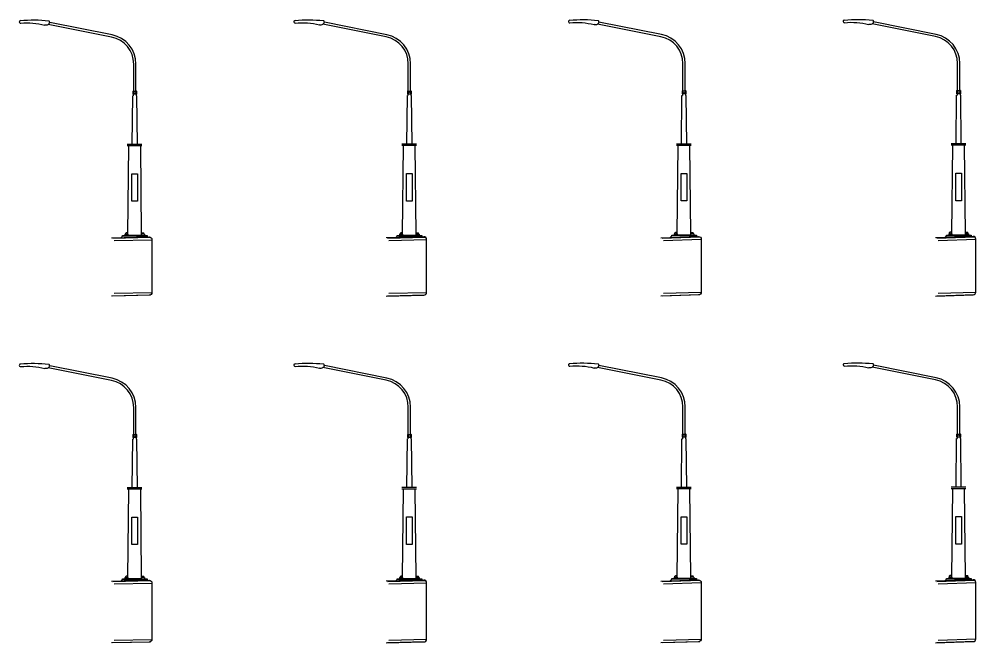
# Model space of a CAD drawing. Header units: metres. Extents: x -13.3 to 43, y -32 to 56.7.
# Drawn here: x 1.32 to 15.26, y 12.63 to 21.72 of the extents above; entities that cross this region are included whole.
import ezdxf

# ---------------------------------------------------------------- set-up
doc = ezdxf.new("R2010")
doc.units = ezdxf.units.M
doc.header["$MEASUREMENT"] = 0
doc.layers.add('AII_M_pomoc', color=30, linetype='Continuous', plot=False)
doc.layers.add('AII_M_wyposażenie', color=8, linetype='Continuous')

# ---------------------------------------------------------------- blocks, each defined once
blk = doc.blocks.new('Latarnia_0.85_2')
at = {"layer": 'AII_M_wyposażenie', "color": 0, "linetype": 'ByBlock', "lineweight": -2, "ltscale": 5, "extrusion": (0, 0, -1)}
for p, q in [((0.003, 2.921), (-0.92, 3.105)), ((0.01, 2.953), (-0.899, 3.135)), ((0.324, 2.143), (0.324, 2.529)), ((0.357, 2.142), (0.357, 2.529)), ((0.315, 2.133), (0.324, 2.143)), ((0.365, 2.133), (0.357, 2.142))]:
    blk.add_line(p, q, dxfattribs=at)
at = {"layer": 'AII_M_wyposażenie', "color": 0, "linetype": 'ByBlock', "lineweight": -2, "ltscale": 5}
for p, q in [((0.303, 1.357), (0.31, 2.066)), ((0.31, 2.066), (0.319, 2.066)), ((0.319, 2.088), (0.319, 2.066)), ((0.362, 2.088), (0.362, 2.066)), ((0.362, 2.066), (0.371, 2.066)), ((0.378, 1.357), (0.371, 2.066)), ((0.24, 0.05), (0.255, 1.338)), ((0.44, 0.05), (0.426, 1.338)), ((0.438, 0.03), (0.242, 0.03))]:
    blk.add_line(p, q, dxfattribs=at)
at = {"layer": 'AII_M_wyposażenie', "color": 0, "linetype": 'ByBlock', "lineweight": -2, "ltscale": 0.2}
for p, q in [((0.445, 1.357), (0.23, 1.357)), ((0.445, 1.338), (0.23, 1.338))]:
    blk.add_line(p, q, dxfattribs=at)
at = {"layer": 'AII_M_wyposażenie', "color": 0, "linetype": 'ByBlock', "lineweight": -2}
for p, q in [((0.245, 0.034), (0.195, 0.034)), ((0.195, 0.03), (0.195, 0.034)), ((0.197, 0.05), (0.197, 0.034)), ((0.197, 0.05), (0.243, 0.05)), ((0.213, 0.071), (0.208, 0.066)), ((0.208, 0.05), (0.208, 0.066)), ((0.227, 0.071), (0.213, 0.071)), ((0.232, 0.066), (0.227, 0.071)), ((0.232, 0.05), (0.232, 0.066)), ((0.243, 0.034), (0.243, 0.05)), ((0.245, 0.03), (0.245, 0.034)), ((0.435, 0.03), (0.435, 0.034)), ((0.435, 0.034), (0.485, 0.034)), ((0.437, 0.034), (0.437, 0.05)), ((0.483, 0.05), (0.437, 0.05)), ((0.448, 0.066), (0.453, 0.071)), ((0.448, 0.05), (0.448, 0.066)), ((0.453, 0.071), (0.467, 0.071)), ((0.467, 0.071), (0.472, 0.066)), ((0.472, 0.05), (0.472, 0.066)), ((0.483, 0.05), (0.483, 0.034)), ((0.485, 0.03), (0.485, 0.034))]:
    blk.add_line(p, q, dxfattribs=at)
blk.add_lwpolyline([(0, 0), (0.55, 0.011, -0.414214), (0.59, -0.029), (0.59, -0.799, -0.414214), (0.55, -0.839), (0, -0.85)], format="xyb", dxfattribs=at)
for points in [[(0.02, -0.005), (0.57, 0.006)], [(0.16, 0.02), (0.142, 0.003)], [(0.52, 0.02), (0.53, 0.011)], [(0.04, -0.04), (0.59, -0.029)], [(0.02, -0.845), (0.57, -0.834)]]:
    blk.add_lwpolyline(points, dxfattribs=at)
blk.add_lwpolyline([(0.16, 0.03), (0.52, 0.03), (0.52, 0.02), (0.16, 0.02)], close=True, dxfattribs=at)
at = {"layer": 'AII_M_wyposażenie', "color": 0, "linetype": 'ByBlock', "lineweight": -2, "elevation": 0}
blk.add_lwpolyline([(0.04, -0.81), (0.59, -0.799)], dxfattribs=at)
at = {"layer": 'AII_M_wyposażenie', "color": 0, "linetype": 'ByBlock', "lineweight": -2, "ltscale": 5}
for centre in [(0.324, 2.11), (0.356, 2.11)]:
    blk.add_circle(centre, 0.00534, dxfattribs=at)
for centre, radius, start, end in [((-1.324, 3.142), 0.0185, 95.8276, 277.0544), ((-0.918, 3.14), 0.0193, 343.5823, 72.9825), ((-0.075, 2.529), 0.432, 0, 78.6901), ((-0.075, 2.529), 0.399, 0, 78.6901)]:
    blk.add_arc(centre, radius, start, end, dxfattribs=at)
at = {"layer": 'AII_M_wyposażenie', "color": 0, "linetype": 'ByBlock', "lineweight": -2, "ltscale": 5, "extrusion": (0, 0, -1)}
for centre, radius, start, end in [((1.128, 1.208), 1.963, 84.2073, 96.3257), ((1.221, 2.128), 1, 84.2065, 104.45), ((0.953, 3.151), 0.0567, 196.5854, 288.7065)]:
    blk.add_arc(centre, radius, start, end, dxfattribs=at)
at = {"layer": 'AII_M_wyposażenie', "color": 0, "linetype": 'ByBlock', "lineweight": -2, "ltscale": 5}
for points in [[(0.315, 2.133), (0.365, 2.133), (0.365, 2.088), (0.315, 2.088)], [(0.297, 0.93), (0.382, 0.93), (0.382, 0.53), (0.297, 0.53)]]:
    blk.add_3dface(points, dxfattribs=at)
blk = doc.blocks.new('Latarnia_0.85_2.5')
at = {"layer": 'AII_M_wyposażenie', "color": 0, "linetype": 'ByBlock', "lineweight": -2, "ltscale": 5, "extrusion": (0, 0, -1)}
for p, q in [((0.003, 2.923), (-0.92, 3.108)), ((0.01, 2.956), (-0.899, 3.137)), ((0.324, 2.146), (0.324, 2.532)), ((0.357, 2.144), (0.357, 2.532)), ((0.315, 2.135), (0.324, 2.146)), ((0.365, 2.135), (0.357, 2.144))]:
    blk.add_line(p, q, dxfattribs=at)
at = {"layer": 'AII_M_wyposażenie', "color": 0, "linetype": 'ByBlock', "lineweight": -2, "ltscale": 5}
for p, q in [((0.319, 2.091), (0.319, 2.069)), ((0.362, 2.091), (0.362, 2.069)), ((0.303, 1.36), (0.31, 2.069)), ((0.31, 2.069), (0.319, 2.069)), ((0.362, 2.069), (0.371, 2.069)), ((0.378, 1.36), (0.371, 2.069)), ((0.24, 0.053), (0.255, 1.34)), ((0.44, 0.053), (0.426, 1.34)), ((0.438, 0.033), (0.242, 0.033))]:
    blk.add_line(p, q, dxfattribs=at)
at = {"layer": 'AII_M_wyposażenie', "color": 0, "linetype": 'ByBlock', "lineweight": -2, "ltscale": 0.2}
for p, q in [((0.445, 1.36), (0.23, 1.36)), ((0.445, 1.34), (0.23, 1.34))]:
    blk.add_line(p, q, dxfattribs=at)
at = {"layer": 'AII_M_wyposażenie', "color": 0, "linetype": 'ByBlock', "lineweight": -2}
for p, q in [((0.245, 0.036), (0.195, 0.036)), ((0.195, 0.033), (0.195, 0.036)), ((0.197, 0.053), (0.197, 0.036)), ((0.197, 0.053), (0.243, 0.053)), ((0.213, 0.073), (0.208, 0.068)), ((0.208, 0.053), (0.208, 0.068)), ((0.227, 0.073), (0.213, 0.073)), ((0.232, 0.068), (0.227, 0.073)), ((0.232, 0.053), (0.232, 0.068)), ((0.243, 0.036), (0.243, 0.053)), ((0.245, 0.033), (0.245, 0.036)), ((0.435, 0.033), (0.435, 0.036)), ((0.435, 0.036), (0.485, 0.036)), ((0.437, 0.036), (0.437, 0.053)), ((0.483, 0.053), (0.437, 0.053)), ((0.448, 0.068), (0.453, 0.073)), ((0.448, 0.053), (0.448, 0.068)), ((0.453, 0.073), (0.467, 0.073)), ((0.467, 0.073), (0.472, 0.068)), ((0.472, 0.053), (0.472, 0.068)), ((0.483, 0.053), (0.483, 0.036)), ((0.485, 0.033), (0.485, 0.036))]:
    blk.add_line(p, q, dxfattribs=at)
blk.add_lwpolyline([(0, -0.85), (0.55, -0.836, 0.414214), (0.59, -0.796), (0.59, -0.026, 0.414214), (0.55, 0.014), (0, 0)], format="xyb", dxfattribs=at)
for points in [[(0.02, -0.005), (0.57, 0.008)], [(0.16, 0.023), (0.141, 0.004)], [(0.52, 0.023), (0.53, 0.013)], [(0.04, -0.04), (0.59, -0.026)], [(0.02, -0.845), (0.57, -0.831)]]:
    blk.add_lwpolyline(points, dxfattribs=at)
blk.add_lwpolyline([(0.16, 0.033), (0.52, 0.033), (0.52, 0.023), (0.16, 0.023)], close=True, dxfattribs=at)
at = {"layer": 'AII_M_wyposażenie', "color": 0, "linetype": 'ByBlock', "lineweight": -2, "elevation": 0}
blk.add_lwpolyline([(0.04, -0.81), (0.59, -0.796)], dxfattribs=at)
at = {"layer": 'AII_M_wyposażenie', "color": 0, "linetype": 'ByBlock', "lineweight": -2, "ltscale": 5}
for centre in [(0.324, 2.113), (0.356, 2.113)]:
    blk.add_circle(centre, 0.00534, dxfattribs=at)
for centre, radius, start, end in [((-1.324, 3.145), 0.0185, 95.8276, 277.0544), ((-0.918, 3.143), 0.0193, 343.5823, 72.9825), ((-0.075, 2.532), 0.432, 0, 78.6901), ((-0.075, 2.532), 0.399, 0, 78.6901)]:
    blk.add_arc(centre, radius, start, end, dxfattribs=at)
at = {"layer": 'AII_M_wyposażenie', "color": 0, "linetype": 'ByBlock', "lineweight": -2, "ltscale": 5, "extrusion": (0, 0, -1)}
for centre, radius, start, end in [((1.128, 1.21), 1.963, 84.2073, 96.3257), ((1.221, 2.131), 1, 84.2065, 104.45), ((0.953, 3.153), 0.0567, 196.5854, 288.7065)]:
    blk.add_arc(centre, radius, start, end, dxfattribs=at)
at = {"layer": 'AII_M_wyposażenie', "color": 0, "linetype": 'ByBlock', "lineweight": -2, "ltscale": 5}
for points in [[(0.315, 2.135), (0.365, 2.135), (0.365, 2.091), (0.315, 2.091)], [(0.297, 0.933), (0.382, 0.933), (0.382, 0.533), (0.297, 0.533)]]:
    blk.add_3dface(points, dxfattribs=at)
blk = doc.blocks.new('Latarnia_0.85_3')
at = {"layer": 'AII_M_wyposażenie', "color": 0, "linetype": 'ByBlock', "lineweight": -2, "ltscale": 5, "extrusion": (0, 0, -1)}
for p, q in [((0.003, 2.926), (-0.92, 3.11)), ((0.01, 2.958), (-0.899, 3.14)), ((0.324, 2.148), (0.324, 2.535)), ((0.357, 2.147), (0.357, 2.535)), ((0.315, 2.138), (0.324, 2.148)), ((0.365, 2.138), (0.357, 2.147))]:
    blk.add_line(p, q, dxfattribs=at)
at = {"layer": 'AII_M_wyposażenie', "color": 0, "linetype": 'ByBlock', "lineweight": -2, "ltscale": 5}
for p, q in [((0.319, 2.093), (0.319, 2.072)), ((0.362, 2.093), (0.362, 2.072)), ((0.303, 1.362), (0.31, 2.072)), ((0.31, 2.072), (0.319, 2.072)), ((0.362, 2.072), (0.371, 2.072)), ((0.378, 1.362), (0.371, 2.072)), ((0.24, 0.055), (0.255, 1.343)), ((0.44, 0.055), (0.426, 1.343)), ((0.438, 0.036), (0.242, 0.036))]:
    blk.add_line(p, q, dxfattribs=at)
at = {"layer": 'AII_M_wyposażenie', "color": 0, "linetype": 'ByBlock', "lineweight": -2, "ltscale": 0.2}
for p, q in [((0.445, 1.362), (0.23, 1.362)), ((0.445, 1.343), (0.23, 1.343))]:
    blk.add_line(p, q, dxfattribs=at)
at = {"layer": 'AII_M_wyposażenie', "color": 0, "linetype": 'ByBlock', "lineweight": -2}
for p, q in [((0.245, 0.039), (0.195, 0.039)), ((0.195, 0.036), (0.195, 0.039)), ((0.197, 0.055), (0.197, 0.039)), ((0.197, 0.055), (0.243, 0.055)), ((0.213, 0.076), (0.208, 0.071)), ((0.208, 0.055), (0.208, 0.071)), ((0.227, 0.076), (0.213, 0.076)), ((0.232, 0.071), (0.227, 0.076)), ((0.232, 0.055), (0.232, 0.071)), ((0.243, 0.039), (0.243, 0.055)), ((0.245, 0.036), (0.245, 0.039)), ((0.435, 0.036), (0.435, 0.039)), ((0.435, 0.039), (0.485, 0.039)), ((0.437, 0.039), (0.437, 0.055)), ((0.483, 0.055), (0.437, 0.055)), ((0.448, 0.071), (0.453, 0.076)), ((0.448, 0.055), (0.448, 0.071)), ((0.453, 0.076), (0.467, 0.076)), ((0.467, 0.076), (0.472, 0.071)), ((0.472, 0.055), (0.472, 0.071)), ((0.483, 0.055), (0.483, 0.039)), ((0.485, 0.036), (0.485, 0.039))]:
    blk.add_line(p, q, dxfattribs=at)
blk.add_lwpolyline([(0, 0), (0.55, 0.017, -0.414214), (0.59, -0.023), (0.59, -0.793, -0.414214), (0.55, -0.833), (0, -0.85)], format="xyb", dxfattribs=at)
for points in [[(0.02, -0.005), (0.57, 0.011)], [(0.16, 0.026), (0.139, 0.004)], [(0.52, 0.026), (0.53, 0.016)], [(0.04, -0.04), (0.59, -0.023)], [(0.02, -0.845), (0.57, -0.828)]]:
    blk.add_lwpolyline(points, dxfattribs=at)
blk.add_lwpolyline([(0.16, 0.036), (0.52, 0.036), (0.52, 0.026), (0.16, 0.026)], close=True, dxfattribs=at)
at = {"layer": 'AII_M_wyposażenie', "color": 0, "linetype": 'ByBlock', "lineweight": -2, "elevation": 0}
blk.add_lwpolyline([(0.04, -0.81), (0.59, -0.794)], dxfattribs=at)
at = {"layer": 'AII_M_wyposażenie', "color": 0, "linetype": 'ByBlock', "lineweight": -2, "ltscale": 5}
for centre in [(0.324, 2.116), (0.356, 2.116)]:
    blk.add_circle(centre, 0.00534, dxfattribs=at)
for centre, radius, start, end in [((-1.324, 3.147), 0.0185, 95.8276, 277.0544), ((-0.918, 3.145), 0.0193, 343.5823, 72.9825), ((-0.075, 2.535), 0.432, 0, 78.6901), ((-0.075, 2.535), 0.399, 0, 78.6901)]:
    blk.add_arc(centre, radius, start, end, dxfattribs=at)
at = {"layer": 'AII_M_wyposażenie', "color": 0, "linetype": 'ByBlock', "lineweight": -2, "ltscale": 5, "extrusion": (0, 0, -1)}
for centre, radius, start, end in [((1.128, 1.213), 1.963, 84.2073, 96.3257), ((1.221, 2.134), 1, 84.2065, 104.45), ((0.953, 3.156), 0.0567, 196.5854, 288.7065)]:
    blk.add_arc(centre, radius, start, end, dxfattribs=at)
at = {"layer": 'AII_M_wyposażenie', "color": 0, "linetype": 'ByBlock', "lineweight": -2, "ltscale": 5}
for points in [[(0.315, 2.138), (0.365, 2.138), (0.365, 2.093), (0.315, 2.093)], [(0.297, 0.936), (0.382, 0.936), (0.382, 0.536), (0.297, 0.536)]]:
    blk.add_3dface(points, dxfattribs=at)
blk = doc.blocks.new('Latarnia_0.85_3.5')
at = {"layer": 'AII_M_wyposażenie', "color": 0, "linetype": 'ByBlock', "lineweight": -2, "ltscale": 5, "extrusion": (0, 0, -1)}
for p, q in [((0.003, 2.928), (-0.92, 3.113)), ((0.01, 2.961), (-0.899, 3.142)), ((0.324, 2.151), (0.324, 2.537)), ((0.357, 2.15), (0.357, 2.537)), ((0.315, 2.141), (0.324, 2.151)), ((0.365, 2.141), (0.357, 2.15))]:
    blk.add_line(p, q, dxfattribs=at)
at = {"layer": 'AII_M_wyposażenie', "color": 0, "linetype": 'ByBlock', "lineweight": -2, "ltscale": 5}
for p, q in [((0.319, 2.096), (0.319, 2.074)), ((0.362, 2.096), (0.362, 2.074)), ((0.303, 1.365), (0.31, 2.074)), ((0.31, 2.074), (0.319, 2.074)), ((0.362, 2.074), (0.371, 2.074)), ((0.378, 1.365), (0.371, 2.074)), ((0.24, 0.058), (0.255, 1.345)), ((0.44, 0.058), (0.426, 1.345)), ((0.438, 0.038), (0.242, 0.038))]:
    blk.add_line(p, q, dxfattribs=at)
at = {"layer": 'AII_M_wyposażenie', "color": 0, "linetype": 'ByBlock', "lineweight": -2, "ltscale": 0.2}
for p, q in [((0.445, 1.365), (0.23, 1.365)), ((0.445, 1.345), (0.23, 1.345))]:
    blk.add_line(p, q, dxfattribs=at)
at = {"layer": 'AII_M_wyposażenie', "color": 0, "linetype": 'ByBlock', "lineweight": -2}
for p, q in [((0.245, 0.042), (0.195, 0.042)), ((0.195, 0.038), (0.195, 0.042)), ((0.197, 0.058), (0.197, 0.042)), ((0.197, 0.058), (0.243, 0.058)), ((0.213, 0.079), (0.208, 0.074)), ((0.208, 0.058), (0.208, 0.074)), ((0.227, 0.079), (0.213, 0.079)), ((0.232, 0.074), (0.227, 0.079)), ((0.232, 0.058), (0.232, 0.074)), ((0.243, 0.042), (0.243, 0.058)), ((0.245, 0.038), (0.245, 0.042)), ((0.435, 0.038), (0.435, 0.042)), ((0.435, 0.042), (0.485, 0.042)), ((0.437, 0.042), (0.437, 0.058)), ((0.483, 0.058), (0.437, 0.058)), ((0.448, 0.074), (0.453, 0.079)), ((0.448, 0.058), (0.448, 0.074)), ((0.453, 0.079), (0.467, 0.079)), ((0.467, 0.079), (0.472, 0.074)), ((0.472, 0.058), (0.472, 0.074)), ((0.483, 0.058), (0.483, 0.042)), ((0.485, 0.038), (0.485, 0.042))]:
    blk.add_line(p, q, dxfattribs=at)
blk.add_lwpolyline([(0, -0.85), (0.55, -0.831, 0.414214), (0.59, -0.791), (0.59, -0.021, 0.414214), (0.55, 0.019), (0, 0)], format="xyb", dxfattribs=at)
for points in [[(0.02, -0.005), (0.57, 0.014)], [(0.16, 0.028), (0.137, 0.005)], [(0.52, 0.028), (0.53, 0.019)], [(0.04, -0.04), (0.59, -0.021)], [(0.02, -0.845), (0.57, -0.825)]]:
    blk.add_lwpolyline(points, dxfattribs=at)
blk.add_lwpolyline([(0.16, 0.038), (0.52, 0.038), (0.52, 0.028), (0.16, 0.028)], close=True, dxfattribs=at)
at = {"layer": 'AII_M_wyposażenie', "color": 0, "linetype": 'ByBlock', "lineweight": -2, "elevation": 0}
blk.add_lwpolyline([(0.04, -0.81), (0.59, -0.791)], dxfattribs=at)
at = {"layer": 'AII_M_wyposażenie', "color": 0, "linetype": 'ByBlock', "lineweight": -2, "ltscale": 5}
for centre in [(0.324, 2.118), (0.356, 2.118)]:
    blk.add_circle(centre, 0.00534, dxfattribs=at)
for centre, radius, start, end in [((-1.324, 3.15), 0.0185, 95.8276, 277.0544), ((-0.918, 3.148), 0.0193, 343.5823, 72.9825), ((-0.075, 2.537), 0.399, 0, 78.6901), ((-0.075, 2.537), 0.432, 0, 78.6901)]:
    blk.add_arc(centre, radius, start, end, dxfattribs=at)
at = {"layer": 'AII_M_wyposażenie', "color": 0, "linetype": 'ByBlock', "lineweight": -2, "ltscale": 5, "extrusion": (0, 0, -1)}
for centre, radius, start, end in [((1.128, 1.215), 1.963, 84.2073, 96.3257), ((1.221, 2.136), 1, 84.2065, 104.45), ((0.953, 3.159), 0.0567, 196.5854, 288.7065)]:
    blk.add_arc(centre, radius, start, end, dxfattribs=at)
at = {"layer": 'AII_M_wyposażenie', "color": 0, "linetype": 'ByBlock', "lineweight": -2, "ltscale": 5}
for points in [[(0.315, 2.141), (0.365, 2.141), (0.365, 2.096), (0.315, 2.096)], [(0.297, 0.938), (0.382, 0.938), (0.382, 0.538), (0.297, 0.538)]]:
    blk.add_3dface(points, dxfattribs=at)
blk = doc.blocks.new('Latarnia_0.9_2')
at = {"layer": 'AII_M_wyposażenie', "color": 0, "linetype": 'ByBlock', "lineweight": -2, "ltscale": 5, "extrusion": (0, 0, -1)}
for p, q in [((0.003, 2.921), (-0.92, 3.105)), ((0.01, 2.953), (-0.899, 3.135)), ((0.324, 2.143), (0.324, 2.529)), ((0.357, 2.142), (0.357, 2.529)), ((0.315, 2.133), (0.324, 2.143)), ((0.365, 2.133), (0.357, 2.142))]:
    blk.add_line(p, q, dxfattribs=at)
at = {"layer": 'AII_M_wyposażenie', "color": 0, "linetype": 'ByBlock', "lineweight": -2, "ltscale": 5}
for p, q in [((0.303, 1.357), (0.31, 2.066)), ((0.31, 2.066), (0.319, 2.066)), ((0.319, 2.088), (0.319, 2.066)), ((0.362, 2.088), (0.362, 2.066)), ((0.362, 2.066), (0.371, 2.066)), ((0.378, 1.357), (0.371, 2.066)), ((0.24, 0.05), (0.255, 1.338)), ((0.44, 0.05), (0.426, 1.338)), ((0.438, 0.03), (0.242, 0.03))]:
    blk.add_line(p, q, dxfattribs=at)
at = {"layer": 'AII_M_wyposażenie', "color": 0, "linetype": 'ByBlock', "lineweight": -2, "ltscale": 0.2}
for p, q in [((0.445, 1.357), (0.23, 1.357)), ((0.445, 1.338), (0.23, 1.338))]:
    blk.add_line(p, q, dxfattribs=at)
at = {"layer": 'AII_M_wyposażenie', "color": 0, "linetype": 'ByBlock', "lineweight": -2}
for p, q in [((0.245, 0.034), (0.195, 0.034)), ((0.195, 0.03), (0.195, 0.034)), ((0.197, 0.05), (0.197, 0.034)), ((0.197, 0.05), (0.243, 0.05)), ((0.213, 0.071), (0.208, 0.066)), ((0.208, 0.05), (0.208, 0.066)), ((0.227, 0.071), (0.213, 0.071)), ((0.232, 0.066), (0.227, 0.071)), ((0.232, 0.05), (0.232, 0.066)), ((0.243, 0.034), (0.243, 0.05)), ((0.245, 0.03), (0.245, 0.034)), ((0.435, 0.03), (0.435, 0.034)), ((0.435, 0.034), (0.485, 0.034)), ((0.437, 0.034), (0.437, 0.05)), ((0.483, 0.05), (0.437, 0.05)), ((0.448, 0.066), (0.453, 0.071)), ((0.448, 0.05), (0.448, 0.066)), ((0.453, 0.071), (0.467, 0.071)), ((0.467, 0.071), (0.472, 0.066)), ((0.472, 0.05), (0.472, 0.066)), ((0.483, 0.05), (0.483, 0.034)), ((0.485, 0.03), (0.485, 0.034))]:
    blk.add_line(p, q, dxfattribs=at)
blk.add_lwpolyline([(0, 0), (0.55, 0.011, -0.414214), (0.59, -0.029), (0.59, -0.849, -0.414214), (0.55, -0.889), (0, -0.9)], format="xyb", dxfattribs=at)
for points in [[(0.02, -0.005), (0.57, 0.006)], [(0.16, 0.02), (0.142, 0.003)], [(0.52, 0.02), (0.53, 0.011)], [(0.04, -0.04), (0.59, -0.029)], [(0.02, -0.895), (0.57, -0.884)]]:
    blk.add_lwpolyline(points, dxfattribs=at)
blk.add_lwpolyline([(0.16, 0.03), (0.52, 0.03), (0.52, 0.02), (0.16, 0.02)], close=True, dxfattribs=at)
at = {"layer": 'AII_M_wyposażenie', "color": 0, "linetype": 'ByBlock', "lineweight": -2, "elevation": 0}
blk.add_lwpolyline([(0.04, -0.86), (0.59, -0.849)], dxfattribs=at)
at = {"layer": 'AII_M_wyposażenie', "color": 0, "linetype": 'ByBlock', "lineweight": -2, "ltscale": 5}
for centre in [(0.324, 2.11), (0.356, 2.11)]:
    blk.add_circle(centre, 0.00534, dxfattribs=at)
for centre, radius, start, end in [((-1.324, 3.142), 0.0185, 95.8276, 277.0544), ((-0.918, 3.14), 0.0193, 343.5823, 72.9825), ((-0.075, 2.529), 0.432, 0, 78.6901), ((-0.075, 2.529), 0.399, 0, 78.6901)]:
    blk.add_arc(centre, radius, start, end, dxfattribs=at)
at = {"layer": 'AII_M_wyposażenie', "color": 0, "linetype": 'ByBlock', "lineweight": -2, "ltscale": 5, "extrusion": (0, 0, -1)}
for centre, radius, start, end in [((1.128, 1.208), 1.963, 84.2073, 96.3257), ((1.221, 2.128), 1, 84.2065, 104.45), ((0.953, 3.151), 0.0567, 196.5854, 288.7065)]:
    blk.add_arc(centre, radius, start, end, dxfattribs=at)
at = {"layer": 'AII_M_wyposażenie', "color": 0, "linetype": 'ByBlock', "lineweight": -2, "ltscale": 5}
for points in [[(0.315, 2.133), (0.365, 2.133), (0.365, 2.088), (0.315, 2.088)], [(0.297, 0.93), (0.382, 0.93), (0.382, 0.53), (0.297, 0.53)]]:
    blk.add_3dface(points, dxfattribs=at)
blk = doc.blocks.new('Latarnia_0.9_2.5')
at = {"layer": 'AII_M_wyposażenie', "color": 0, "linetype": 'ByBlock', "lineweight": -2, "ltscale": 5, "extrusion": (0, 0, -1)}
for p, q in [((0.003, 2.923), (-0.92, 3.108)), ((0.01, 2.956), (-0.899, 3.137)), ((0.324, 2.146), (0.324, 2.532)), ((0.357, 2.144), (0.357, 2.532)), ((0.315, 2.135), (0.324, 2.146)), ((0.365, 2.135), (0.357, 2.144))]:
    blk.add_line(p, q, dxfattribs=at)
at = {"layer": 'AII_M_wyposażenie', "color": 0, "linetype": 'ByBlock', "lineweight": -2, "ltscale": 5}
for p, q in [((0.319, 2.091), (0.319, 2.069)), ((0.362, 2.091), (0.362, 2.069)), ((0.303, 1.36), (0.31, 2.069)), ((0.31, 2.069), (0.319, 2.069)), ((0.362, 2.069), (0.371, 2.069)), ((0.378, 1.36), (0.371, 2.069)), ((0.24, 0.053), (0.255, 1.34)), ((0.44, 0.053), (0.426, 1.34)), ((0.438, 0.033), (0.242, 0.033))]:
    blk.add_line(p, q, dxfattribs=at)
at = {"layer": 'AII_M_wyposażenie', "color": 0, "linetype": 'ByBlock', "lineweight": -2, "ltscale": 0.2}
for p, q in [((0.445, 1.36), (0.23, 1.36)), ((0.445, 1.34), (0.23, 1.34))]:
    blk.add_line(p, q, dxfattribs=at)
at = {"layer": 'AII_M_wyposażenie', "color": 0, "linetype": 'ByBlock', "lineweight": -2}
for p, q in [((0.245, 0.036), (0.195, 0.036)), ((0.195, 0.033), (0.195, 0.036)), ((0.197, 0.053), (0.197, 0.036)), ((0.197, 0.053), (0.243, 0.053)), ((0.213, 0.073), (0.208, 0.068)), ((0.208, 0.053), (0.208, 0.068)), ((0.227, 0.073), (0.213, 0.073)), ((0.232, 0.068), (0.227, 0.073)), ((0.232, 0.053), (0.232, 0.068)), ((0.243, 0.036), (0.243, 0.053)), ((0.245, 0.033), (0.245, 0.036)), ((0.435, 0.033), (0.435, 0.036)), ((0.435, 0.036), (0.485, 0.036)), ((0.437, 0.036), (0.437, 0.053)), ((0.483, 0.053), (0.437, 0.053)), ((0.448, 0.068), (0.453, 0.073)), ((0.448, 0.053), (0.448, 0.068)), ((0.453, 0.073), (0.467, 0.073)), ((0.467, 0.073), (0.472, 0.068)), ((0.472, 0.053), (0.472, 0.068)), ((0.483, 0.053), (0.483, 0.036)), ((0.485, 0.033), (0.485, 0.036))]:
    blk.add_line(p, q, dxfattribs=at)
blk.add_lwpolyline([(0, -0.9), (0.55, -0.886, 0.414214), (0.59, -0.846), (0.59, -0.026, 0.414214), (0.55, 0.014), (0, 0)], format="xyb", dxfattribs=at)
for points in [[(0.02, -0.005), (0.57, 0.008)], [(0.16, 0.023), (0.141, 0.004)], [(0.52, 0.023), (0.53, 0.013)], [(0.04, -0.04), (0.59, -0.026)], [(0.02, -0.895), (0.57, -0.881)]]:
    blk.add_lwpolyline(points, dxfattribs=at)
blk.add_lwpolyline([(0.16, 0.033), (0.52, 0.033), (0.52, 0.023), (0.16, 0.023)], close=True, dxfattribs=at)
at = {"layer": 'AII_M_wyposażenie', "color": 0, "linetype": 'ByBlock', "lineweight": -2, "elevation": 0}
blk.add_lwpolyline([(0.04, -0.86), (0.59, -0.846)], dxfattribs=at)
at = {"layer": 'AII_M_wyposażenie', "color": 0, "linetype": 'ByBlock', "lineweight": -2, "ltscale": 5}
for centre in [(0.324, 2.113), (0.356, 2.113)]:
    blk.add_circle(centre, 0.00534, dxfattribs=at)
for centre, radius, start, end in [((-1.324, 3.145), 0.0185, 95.8276, 277.0544), ((-0.918, 3.143), 0.0193, 343.5823, 72.9825), ((-0.075, 2.532), 0.432, 0, 78.6901), ((-0.075, 2.532), 0.399, 0, 78.6901)]:
    blk.add_arc(centre, radius, start, end, dxfattribs=at)
at = {"layer": 'AII_M_wyposażenie', "color": 0, "linetype": 'ByBlock', "lineweight": -2, "ltscale": 5, "extrusion": (0, 0, -1)}
for centre, radius, start, end in [((1.128, 1.21), 1.963, 84.2073, 96.3257), ((1.221, 2.131), 1, 84.2065, 104.45), ((0.953, 3.153), 0.0567, 196.5854, 288.7065)]:
    blk.add_arc(centre, radius, start, end, dxfattribs=at)
at = {"layer": 'AII_M_wyposażenie', "color": 0, "linetype": 'ByBlock', "lineweight": -2, "ltscale": 5}
for points in [[(0.315, 2.135), (0.365, 2.135), (0.365, 2.091), (0.315, 2.091)], [(0.297, 0.933), (0.382, 0.933), (0.382, 0.533), (0.297, 0.533)]]:
    blk.add_3dface(points, dxfattribs=at)
blk = doc.blocks.new('Latarnia_0.9_3')
at = {"layer": 'AII_M_wyposażenie', "color": 0, "linetype": 'ByBlock', "lineweight": -2, "ltscale": 5, "extrusion": (0, 0, -1)}
for p, q in [((0.003, 2.926), (-0.92, 3.11)), ((0.01, 2.958), (-0.899, 3.14)), ((0.324, 2.148), (0.324, 2.535)), ((0.357, 2.147), (0.357, 2.535)), ((0.315, 2.138), (0.324, 2.148)), ((0.365, 2.138), (0.357, 2.147))]:
    blk.add_line(p, q, dxfattribs=at)
at = {"layer": 'AII_M_wyposażenie', "color": 0, "linetype": 'ByBlock', "lineweight": -2, "ltscale": 5}
for p, q in [((0.319, 2.093), (0.319, 2.072)), ((0.362, 2.093), (0.362, 2.072)), ((0.303, 1.362), (0.31, 2.072)), ((0.31, 2.072), (0.319, 2.072)), ((0.362, 2.072), (0.371, 2.072)), ((0.378, 1.362), (0.371, 2.072)), ((0.24, 0.055), (0.255, 1.343)), ((0.44, 0.055), (0.426, 1.343)), ((0.438, 0.036), (0.242, 0.036))]:
    blk.add_line(p, q, dxfattribs=at)
at = {"layer": 'AII_M_wyposażenie', "color": 0, "linetype": 'ByBlock', "lineweight": -2, "ltscale": 0.2}
for p, q in [((0.445, 1.362), (0.23, 1.362)), ((0.445, 1.343), (0.23, 1.343))]:
    blk.add_line(p, q, dxfattribs=at)
at = {"layer": 'AII_M_wyposażenie', "color": 0, "linetype": 'ByBlock', "lineweight": -2}
for p, q in [((0.245, 0.039), (0.195, 0.039)), ((0.195, 0.036), (0.195, 0.039)), ((0.197, 0.055), (0.197, 0.039)), ((0.197, 0.055), (0.243, 0.055)), ((0.213, 0.076), (0.208, 0.071)), ((0.208, 0.055), (0.208, 0.071)), ((0.227, 0.076), (0.213, 0.076)), ((0.232, 0.071), (0.227, 0.076)), ((0.232, 0.055), (0.232, 0.071)), ((0.243, 0.039), (0.243, 0.055)), ((0.245, 0.036), (0.245, 0.039)), ((0.435, 0.036), (0.435, 0.039)), ((0.435, 0.039), (0.485, 0.039)), ((0.437, 0.039), (0.437, 0.055)), ((0.483, 0.055), (0.437, 0.055)), ((0.448, 0.071), (0.453, 0.076)), ((0.448, 0.055), (0.448, 0.071)), ((0.453, 0.076), (0.467, 0.076)), ((0.467, 0.076), (0.472, 0.071)), ((0.472, 0.055), (0.472, 0.071)), ((0.483, 0.055), (0.483, 0.039)), ((0.485, 0.036), (0.485, 0.039))]:
    blk.add_line(p, q, dxfattribs=at)
blk.add_lwpolyline([(0, 0), (0.55, 0.017, -0.414214), (0.59, -0.023), (0.59, -0.843, -0.414214), (0.55, -0.883), (0, -0.9)], format="xyb", dxfattribs=at)
for points in [[(0.02, -0.005), (0.57, 0.011)], [(0.16, 0.026), (0.139, 0.004)], [(0.52, 0.026), (0.53, 0.016)], [(0.04, -0.04), (0.59, -0.023)], [(0.02, -0.895), (0.57, -0.878)]]:
    blk.add_lwpolyline(points, dxfattribs=at)
blk.add_lwpolyline([(0.16, 0.036), (0.52, 0.036), (0.52, 0.026), (0.16, 0.026)], close=True, dxfattribs=at)
at = {"layer": 'AII_M_wyposażenie', "color": 0, "linetype": 'ByBlock', "lineweight": -2, "elevation": 0}
blk.add_lwpolyline([(0.04, -0.86), (0.59, -0.844)], dxfattribs=at)
at = {"layer": 'AII_M_wyposażenie', "color": 0, "linetype": 'ByBlock', "lineweight": -2, "ltscale": 5}
for centre in [(0.324, 2.116), (0.356, 2.116)]:
    blk.add_circle(centre, 0.00534, dxfattribs=at)
for centre, radius, start, end in [((-1.324, 3.147), 0.0185, 95.8276, 277.0544), ((-0.918, 3.145), 0.0193, 343.5823, 72.9825), ((-0.075, 2.535), 0.432, 0, 78.6901), ((-0.075, 2.535), 0.399, 0, 78.6901)]:
    blk.add_arc(centre, radius, start, end, dxfattribs=at)
at = {"layer": 'AII_M_wyposażenie', "color": 0, "linetype": 'ByBlock', "lineweight": -2, "ltscale": 5, "extrusion": (0, 0, -1)}
for centre, radius, start, end in [((1.128, 1.213), 1.963, 84.2073, 96.3257), ((1.221, 2.134), 1, 84.2065, 104.45), ((0.953, 3.156), 0.0567, 196.5854, 288.7065)]:
    blk.add_arc(centre, radius, start, end, dxfattribs=at)
at = {"layer": 'AII_M_wyposażenie', "color": 0, "linetype": 'ByBlock', "lineweight": -2, "ltscale": 5}
for points in [[(0.315, 2.138), (0.365, 2.138), (0.365, 2.093), (0.315, 2.093)], [(0.297, 0.936), (0.382, 0.936), (0.382, 0.536), (0.297, 0.536)]]:
    blk.add_3dface(points, dxfattribs=at)
blk = doc.blocks.new('Latarnia_0.9_3.5')
at = {"layer": 'AII_M_wyposażenie', "color": 0, "linetype": 'ByBlock', "lineweight": -2, "ltscale": 5, "extrusion": (0, 0, -1)}
for p, q in [((0.003, 2.928), (-0.92, 3.113)), ((0.01, 2.961), (-0.899, 3.142)), ((0.324, 2.151), (0.324, 2.537)), ((0.357, 2.15), (0.357, 2.537)), ((0.315, 2.141), (0.324, 2.151)), ((0.365, 2.141), (0.357, 2.15))]:
    blk.add_line(p, q, dxfattribs=at)
at = {"layer": 'AII_M_wyposażenie', "color": 0, "linetype": 'ByBlock', "lineweight": -2, "ltscale": 5}
for p, q in [((0.319, 2.096), (0.319, 2.074)), ((0.362, 2.096), (0.362, 2.074)), ((0.303, 1.365), (0.31, 2.074)), ((0.31, 2.074), (0.319, 2.074)), ((0.362, 2.074), (0.371, 2.074)), ((0.378, 1.365), (0.371, 2.074)), ((0.24, 0.058), (0.255, 1.345)), ((0.44, 0.058), (0.426, 1.345)), ((0.438, 0.038), (0.242, 0.038))]:
    blk.add_line(p, q, dxfattribs=at)
at = {"layer": 'AII_M_wyposażenie', "color": 0, "linetype": 'ByBlock', "lineweight": -2, "ltscale": 0.2}
for p, q in [((0.445, 1.365), (0.23, 1.365)), ((0.445, 1.345), (0.23, 1.345))]:
    blk.add_line(p, q, dxfattribs=at)
at = {"layer": 'AII_M_wyposażenie', "color": 0, "linetype": 'ByBlock', "lineweight": -2}
for p, q in [((0.245, 0.042), (0.195, 0.042)), ((0.195, 0.038), (0.195, 0.042)), ((0.197, 0.058), (0.197, 0.042)), ((0.197, 0.058), (0.243, 0.058)), ((0.213, 0.079), (0.208, 0.074)), ((0.208, 0.058), (0.208, 0.074)), ((0.227, 0.079), (0.213, 0.079)), ((0.232, 0.074), (0.227, 0.079)), ((0.232, 0.058), (0.232, 0.074)), ((0.243, 0.042), (0.243, 0.058)), ((0.245, 0.038), (0.245, 0.042)), ((0.435, 0.038), (0.435, 0.042)), ((0.435, 0.042), (0.485, 0.042)), ((0.437, 0.042), (0.437, 0.058)), ((0.483, 0.058), (0.437, 0.058)), ((0.448, 0.074), (0.453, 0.079)), ((0.448, 0.058), (0.448, 0.074)), ((0.453, 0.079), (0.467, 0.079)), ((0.467, 0.079), (0.472, 0.074)), ((0.472, 0.058), (0.472, 0.074)), ((0.483, 0.058), (0.483, 0.042)), ((0.485, 0.038), (0.485, 0.042))]:
    blk.add_line(p, q, dxfattribs=at)
blk.add_lwpolyline([(0, -0.9), (0.55, -0.881, 0.414214), (0.59, -0.841), (0.59, -0.021, 0.414214), (0.55, 0.019), (0, 0)], format="xyb", dxfattribs=at)
for points in [[(0.02, -0.005), (0.57, 0.014)], [(0.16, 0.028), (0.137, 0.005)], [(0.52, 0.028), (0.53, 0.019)], [(0.04, -0.04), (0.59, -0.021)], [(0.02, -0.895), (0.57, -0.875)]]:
    blk.add_lwpolyline(points, dxfattribs=at)
blk.add_lwpolyline([(0.16, 0.038), (0.52, 0.038), (0.52, 0.028), (0.16, 0.028)], close=True, dxfattribs=at)
at = {"layer": 'AII_M_wyposażenie', "color": 0, "linetype": 'ByBlock', "lineweight": -2, "elevation": 0}
blk.add_lwpolyline([(0.04, -0.86), (0.59, -0.841)], dxfattribs=at)
at = {"layer": 'AII_M_wyposażenie', "color": 0, "linetype": 'ByBlock', "lineweight": -2, "ltscale": 5}
for centre in [(0.324, 2.118), (0.356, 2.118)]:
    blk.add_circle(centre, 0.00534, dxfattribs=at)
for centre, radius, start, end in [((-1.324, 3.15), 0.0185, 95.8276, 277.0544), ((-0.918, 3.148), 0.0193, 343.5823, 72.9825), ((-0.075, 2.537), 0.399, 0, 78.6901), ((-0.075, 2.537), 0.432, 0, 78.6901)]:
    blk.add_arc(centre, radius, start, end, dxfattribs=at)
at = {"layer": 'AII_M_wyposażenie', "color": 0, "linetype": 'ByBlock', "lineweight": -2, "ltscale": 5, "extrusion": (0, 0, -1)}
for centre, radius, start, end in [((1.128, 1.215), 1.963, 84.2073, 96.3257), ((1.221, 2.136), 1, 84.2065, 104.45), ((0.953, 3.159), 0.0567, 196.5854, 288.7065)]:
    blk.add_arc(centre, radius, start, end, dxfattribs=at)
at = {"layer": 'AII_M_wyposażenie', "color": 0, "linetype": 'ByBlock', "lineweight": -2, "ltscale": 5}
for points in [[(0.315, 2.141), (0.365, 2.141), (0.365, 2.096), (0.315, 2.096)], [(0.297, 0.938), (0.382, 0.938), (0.382, 0.538), (0.297, 0.538)]]:
    blk.add_3dface(points, dxfattribs=at)

msp = doc.modelspace()

# ---------------------------------------------------------------- block references
at = {"layer": 'AII_M_pomoc'}
for name, p in [('Latarnia_0.85_2', (2.666, 18.5327)), ('Latarnia_0.85_2.5', (6.666, 18.5327)), ('Latarnia_0.85_3', (10.666, 18.5327)), ('Latarnia_0.85_3.5', (14.666, 18.5327)), ('Latarnia_0.9_2', (2.666, 13.5327)), ('Latarnia_0.9_2.5', (6.666, 13.5327)), ('Latarnia_0.9_3', (10.666, 13.5327)), ('Latarnia_0.9_3.5', (14.666, 13.5327))]:
    msp.add_blockref(name, p, dxfattribs=at)

doc.saveas('drawing.dxf')
